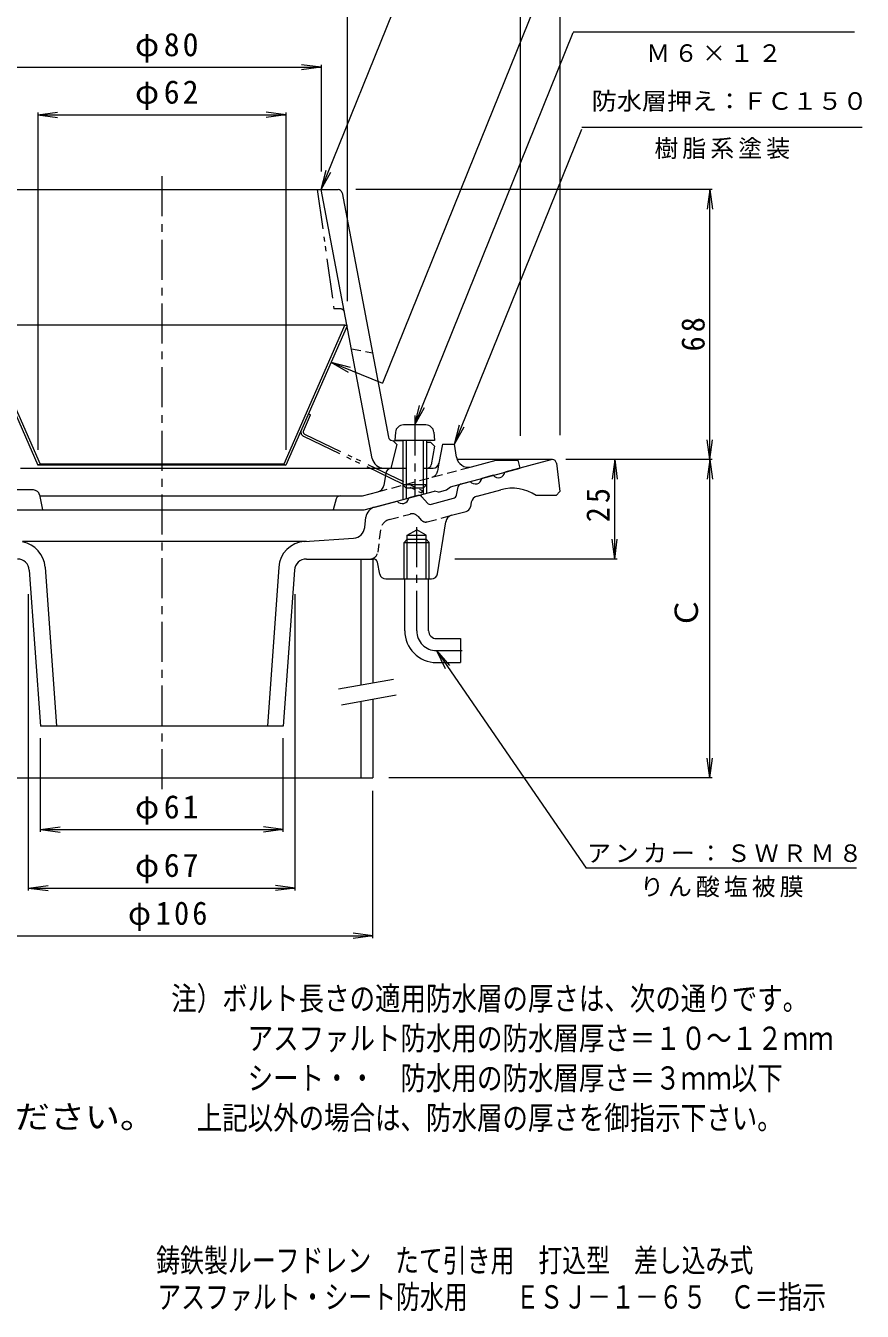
# Model space of a CAD drawing. Units: millimetres, scale not verified. Extents: x -194 to 152, y -231 to 271.
# Drawn here: x -58.3 to 151.8, y -230.5 to 92.5 of the extents above; entities that cross this region are included whole.
import ezdxf
from ezdxf.enums import TextEntityAlignment as Align

# ---------------------------------------------------------------- set-up
doc = ezdxf.new("R2010")
doc.units = ezdxf.units.MM
doc.header["$LTSCALE"] = 2
for name, pattern in [('CHAIN1', [8, 5, -1, 1, -1]), ('DASHED1', [1.8, 1.2, -0.6]), ('DOUBLE_CHAIN1', [8.8, 5, -1, 0.6, -0.6, 0.6, -1])]:
    doc.linetypes.add(name, pattern=pattern)
for name, color, linetype, lineweight in [('0-0_通り芯', 3, 'Continuous', 9), ('0-1_躯体', 2, 'Continuous', 9), ('0-2_仕上', 6, 'Continuous', 9), ('0-3_建具', 4, 'Continuous', 9), ('0-4_その他', 7, 'Continuous', 9), ('0-5_寸法', 7, 'Continuous', 9), ('0-6_ハッチ', 2, 'DOUBLE_CHAIN1', 9), ('0-A', 4, 'Continuous', 9)]:
    doc.layers.add(name, color=color, linetype=linetype, lineweight=lineweight)
doc.layers.add('F-4_F-4ﾚｲﾔ', color=2, linetype='Continuous')
doc.layers.add('F-5_F-5ﾚｲﾔ', color=2, linetype='Continuous')
doc.styles.add('ＭＳ ゴシック', font='')
doc.styles.get('ＭＳ ゴシック').set_extended_font_data('MS Gothic')

msp = doc.modelspace()

# ---------------------------------------------------------------- linework, layer by layer
at = {"layer": '0-0_通り芯', "linetype": 'CHAIN1'}
for p, q in [((-24.107, 54.691), (-24.107, -100.335)), ((39.893, -59.499), (39.893, -33.067)), ((44.893, -64.499), (51.334, -64.499))]:
    msp.add_line(p, q, dxfattribs=at)
at = {"layer": '0-0_通り芯'}
for p, q in [((74.01, -16.499), (50.057, -16.499)), ((73.893, -16.499), (62.037, -19.675)), ((75.002, -17.375), (75.893, -24.499)), ((51.043, -22.621), (53.344, -22.005)), ((59.139, -20.452), (56.241, -21.228)), ((40.19, -25.529), (37.889, -26.146)), ((41.197, -25.832), (42.602, -27.416)), ((49.897, -25.462), (50.322, -23.387)), ((55.063, -25.685), (61.034, -24.085)), ((74.893, -25.499), (69.893, -25.499)), ((74.893, -25.499), (75.893, -24.499)), ((29.357, -28.432), (34.991, -26.922)), ((43.609, -27.719), (49.176, -26.227)), ((53.621, -27.216), (53.382, -28.383)), ((26.834, -33.585), (27.156, -30.964)), ((45.094, -45.235), (47.188, -32.127)), ((48.645, -30.511), (52.301, -29.531)), ((37.533, -35.499), (39.893, -34.136)), ((37.533, -46.499), (37.533, -35.499)), ((37.533, -35.499), (42.253, -35.499)), ((42.253, -35.499), (39.893, -34.136)), ((42.253, -46.499), (42.253, -35.499)), ((12.217, -37.058), (-59.129, -37.058)), ((11.729, -37.075), (24.066, -36.212)), ((36.718, -37.299), (37.533, -36.499)), ((36.718, -37.299), (43.068, -37.299)), ((36.718, -46.499), (36.718, -37.299)), ((37.533, -36.499), (42.253, -36.499)), ((42.253, -36.499), (43.068, -37.299)), ((43.068, -46.499), (43.068, -37.299)), ((12.177, -41.499), (28.893, -41.499)), ((-57.409, -44.281), (-54.607, -83.499)), ((-53.45, -43.559), (-50.597, -83.499)), ((5.235, -43.559), (2.382, -83.499)), ((9.194, -44.285), (6.393, -83.499)), ((30.651, -45.293), (30.053, -42.302)), ((32.122, -46.499), (43.613, -46.499)), ((36.892, -59.499), (36.892, -46.499)), ((42.893, -59.499), (42.893, -46.499)), ((44.893, -61.499), (50.893, -61.499)), ((50.893, -61.499), (50.893, -67.499)), ((44.893, -67.499), (50.893, -67.499)), ((6.393, -83.499), (-54.607, -83.499))]:
    msp.add_line(p, q, dxfattribs=at)
at = {"layer": '0-0_通り芯', "linetype": 'DASHED1'}
for p, q in [((32.999, -31.597), (38.24, -30.193)), ((40.254, -30.798), (41.044, -31.689)), ((42.555, -32.143), (48.645, -30.511)), ((30.797, -34.129), (30.108, -39.742))]:
    msp.add_line(p, q, dxfattribs=at)
at = {"layer": '0-0_通り芯'}
for centre, radius, start, end in [((74.01, -17.499), 1, 7.12427, 90), ((54.631, -21.013), 1.625, 217.6203, 352.37941), ((60.426, -19.46), 1.625, 217.6203, 352.37941), ((40.448, -26.495), 1, 41.56502, 104.99922), ((48.918, -25.261), 1, 284.9995, 348.43358), ((51.302, -23.587), 1, 104.9995, 168.43462), ((55.581, -27.617), 2, 104.9995, 168.43483), ((63.881, -34.71), 11, 56.87057, 105.00009), ((30.134, -31.33), 3, 104.9994, 173.00072), ((36.278, -25.93), 1.625, 217.61978, 352.38089), ((43.35, -26.753), 1, 221.56422, 284.9995), ((51.913, -28.082), 1.5, 285.00009, 348.43399), ((49.163, -32.442), 2, 104.9995, 170.92558), ((23.857, -33.219), 3, 273.99983, 352.99992), ((-60.432, -44.058), 7, 4.0856, 78.96446), ((12.217, -44.058), 7, 94.00002, 175.9144), ((-60.401, -44.499), 3, 4.08546, 90), ((12.186, -44.499), 3, 90, 175.91454), ((29.073, -42.499), 1, 11.30994, 90), ((32.122, -44.999), 1.5, 191.31021, 270), ((43.613, -44.999), 1.5, 270, 350.92529), ((44.893, -59.499), 8, 180, 270), ((44.893, -59.499), 2, 180, 270)]:
    msp.add_arc(centre, radius, start, end, dxfattribs=at)
at = {"layer": '0-0_通り芯', "linetype": 'DASHED1'}
for centre, radius, start, end in [((33.775, -34.495), 3, 104.9995, 172.99992), ((38.758, -32.125), 2, 41.56493, 104.9995), ((42.166, -30.694), 1.5, 221.56496, 285.00009), ((28.123, -39.499), 2, 270, 353.00002)]:
    msp.add_arc(centre, radius, start, end, dxfattribs=at)
at = {"layer": '0-0_通り芯', "linetype": 'CHAIN1'}
msp.add_arc((44.893, -59.499), 5, 180, 270, dxfattribs=at)
at = {"layer": '0-1_躯体'}
for p, q in [((46.393, -12.642), (45.498, -17.419)), ((46.393, -12.642), (49.393, -12.642)), ((49.886, -15.861), (49.393, -12.642)), ((33.649, -18.642), (37.263, -18.642)), ((41.523, -18.642), (44.023, -18.642)), ((53.628, -18.305), (59.834, -16.642)), ((59.834, -16.642), (65.393, -16.642)), ((65.893, -18.642), (65.393, -16.642)), ((32.173, -19.879), (31.615, -23.011)), ((-56.337, -24.142), (-77.953, -24.142)), ((-54.866, -25.348), (-54.107, -29.142)), ((-54.807, -25.642), (26.245, -25.642)), ((26.245, -25.642), (30.164, -24.592)), ((26.706, -29.142), (44.393, -24.403)), ((36.393, -22.822), (36.393, -26.547)), ((37.263, -23.692), (37.263, -26.314)), ((41.523, -23.692), (41.523, -25.172)), ((42.393, -22.822), (42.393, -24.939)), ((45.393, -24.653), (44.393, -24.403)), ((45.393, -24.653), (47.393, -24.117)), ((19.685, -26.368), (18.893, -29.142)), ((-63.107, -29.142), (26.706, -29.142))]:
    msp.add_line(p, q, dxfattribs=at)
at = {"layer": '0-1_躯体', "linetype": 'DASHED1'}
for p, q in [((30.164, -24.592), (53.628, -18.305)), ((45.498, -17.419), (45.125, -19.408))]:
    msp.add_line(p, q, dxfattribs=at)
at = {"layer": '0-1_躯体'}
msp.add_lwpolyline([(47.393, -24.117), (48.393, -23.331), (65.893, -18.642)], dxfattribs=at)
for centre, radius, start, end in [((52.851, -15.407), 3, 188.70714, 285.00027), ((33.649, -20.142), 1.5, 90, 169.91162), ((44.023, -17.142), 1.5, 270, 349.38383), ((-56.337, -25.642), 1.5, 11.31021, 90), ((20.647, -26.642), 1, 90, 164.05402), ((29.646, -22.66), 2, 284.9995, 349.91151)]:
    msp.add_arc(centre, radius, start, end, dxfattribs=at)
at = {"layer": '0-1_躯体', "linetype": 'DASHED1'}
msp.add_arc((43.159, -19.04), 2, 284.9995, 349.38512, dxfattribs=at)
at = {"layer": '0-2_仕上'}
for p, q in [((-68.369, 51.358), (20.154, 51.358)), ((28.73, -16.202), (15.893, 51.358)), ((21.137, 50.545), (32.812, -10.901)), ((34.893, -12.72), (33.393, -18.642)), ((33.75, -11.714), (36.393, -11.831)), ((33.893, -11.72), (34.893, -12.72)), ((42.393, -12.098), (43.393, -12.142)), ((44.393, -13.142), (43.393, -12.142)), ((44.393, -13.142), (43.542, -17.821)), ((-59.607, -18.642), (33.649, -18.642))]:
    msp.add_line(p, q, dxfattribs=at)
at = {"layer": '0-2_仕上', "linetype": 'DOUBLE_CHAIN1'}
for p in [(14.893, 51.358), (20.765, 21.358)]:
    msp.add_line(p, (19.109, 21.358), dxfattribs=at)
at = {"layer": '0-2_仕上', "linetype": 'DASHED1'}
msp.add_line((23.493, 11.358), (28.772, 10.358), dxfattribs=at)
at = {"layer": '0-2_仕上'}
for centre, radius, start, end in [((20.154, 50.358), 1, 10.7583, 90), ((33.794, -10.715), 1, 190.75856, 267.4557), ((31.677, -15.642), 3, 190.75839, 270), ((42.558, -17.642), 1, 270, 349.6944)]:
    msp.add_arc(centre, radius, start, end, dxfattribs=at)
at = {"layer": '0-2_仕上', "linetype": 'DOUBLE_CHAIN1'}
msp.add_arc((20.765, 20.358), 1, 10.75822, 90, dxfattribs=at)
at = {"layer": '0-3_建具'}
for p, q in [((25.893, -41.499), (25.893, -73.164)), ((28.893, -41.499), (28.893, -72.635)), ((25.893, -77.225), (25.893, -96.499)), ((28.893, -76.696), (28.893, -96.499)), ((-77.107, -96.499), (28.893, -96.499))]:
    msp.add_line(p, q, dxfattribs=at)
at = {"layer": '0-3_建具', "color": 7}
for p, q in [((20.279, -74.154), (34.066, -71.723)), ((20.974, -78.093), (34.761, -75.662))]:
    msp.add_line(p, q, dxfattribs=at)
at = {"layer": '0-4_その他'}
for p, q in [((75.893, 127.31), (75.893, -10.407)), ((65.893, 109.765), (65.893, -10.511)), ((22.393, 97.214), (22.393, 23.346)), ((-64.107, 82.071), (15.893, 82.071)), ((15.893, 82.071), (10.935, 82.724)), ((15.893, 82.071), (10.935, 81.419)), ((15.893, 82.671), (15.893, 55.898)), ((-55.257, 70.148), (-50.3, 70.801)), ((-55.257, 70.748), (-55.257, -14.067)), ((-55.257, 70.148), (7.043, 70.148)), ((-55.257, 70.148), (-50.3, 69.495)), ((7.043, 70.148), (2.085, 70.801)), ((7.043, 70.148), (2.085, 69.495)), ((7.043, 70.748), (7.043, -14.067)), ((114.113, 51.358), (24.594, 51.358)), ((113.513, 51.358), (112.86, 46.401)), ((113.513, -16.499), (113.513, 51.358)), ((113.513, 51.358), (114.166, 46.401)), ((113.513, -16.499), (112.86, -11.541)), ((113.513, -16.499), (114.166, -11.541)), ((114.113, -16.499), (77.366, -16.499)), ((89.643, -16.499), (88.99, -21.456)), ((89.643, -41.499), (89.643, -16.499)), ((89.643, -16.499), (90.296, -21.456)), ((113.513, -16.499), (112.86, -21.456)), ((113.513, -96.499), (113.513, -16.499)), ((113.513, -16.499), (114.166, -21.456)), ((89.643, -41.499), (88.99, -36.541)), ((89.643, -41.499), (90.296, -36.541)), ((90.243, -41.499), (49.483, -41.499)), ((-57.607, -124.768), (-57.607, -50.293)), ((9.393, -124.768), (9.393, -50.293)), ((-54.607, -110.079), (-54.607, -86.501)), ((6.393, -110.079), (6.393, -86.501)), ((113.513, -96.499), (112.86, -91.541)), ((113.513, -96.499), (114.166, -91.541)), ((114.113, -96.499), (32.935, -96.499)), ((28.893, -136.802), (28.893, -99.708)), ((-54.607, -109.479), (-49.65, -108.826)), ((-54.607, -109.479), (6.393, -109.479)), ((-54.607, -109.479), (-49.65, -110.131)), ((6.393, -109.479), (1.435, -108.826)), ((6.393, -109.479), (1.435, -110.131)), ((-57.607, -124.168), (-52.65, -123.516)), ((-57.607, -124.168), (9.393, -124.168)), ((-57.607, -124.168), (-52.65, -124.821)), ((9.393, -124.168), (4.435, -123.516)), ((9.393, -124.168), (4.435, -124.821)), ((28.893, -136.202), (23.935, -135.549)), ((-77.107, -136.202), (28.893, -136.202)), ((28.893, -136.202), (23.935, -136.854))]:
    msp.add_line(p, q, dxfattribs=at)
at = {"layer": '0-5_寸法'}
for p, q in [((15.893, 51.358), (55.64, 149.735)), ((39.393, -7.792), (79.226, 90.8)), ((79.226, 91.029), (149.853, 91.029)), ((49.393, -12.642), (81.392, 66.558)), ((81.392, 67.029), (151.829, 67.029)), ((15.893, 51.358), (17.145, 56.199)), ((15.893, 51.358), (18.355, 55.71)), ((18.373, 7.952), (31.314, 2.724)), ((18.373, 7.952), (23.214, 6.7)), ((18.373, 7.952), (22.725, 5.49)), ((39.393, -7.792), (40.645, -2.951)), ((39.393, -7.792), (41.855, -3.44)), ((49.393, -12.642), (50.645, -7.802)), ((49.393, -12.642), (51.855, -8.29)), ((44.893, -64.499), (47.081, -68.994)), ((44.893, -64.499), (82.487, -119.168)), ((44.893, -64.499), (48.17, -68.275)), ((150.388, -119.168), (82.487, -119.168))]:
    msp.add_line(p, q, dxfattribs=at)
msp.add_lwpolyline([(79.907, 122.997), (54.531, 60.188), (31.314, 2.724)], dxfattribs=at)
at = {"layer": '0-6_ハッチ', "linetype": 'Continuous'}
for p, q in [((-70.607, 17.117), (-55.257, -17.883)), ((-70.058, 17.358), (21.843, 17.358)), ((-70.058, 17.358), (-54.708, -17.642)), ((21.843, 17.358), (6.493, -17.642)), ((22.393, 17.117), (7.043, -17.883)), ((21.843, 17.358), (22.393, 17.117)), ((-54.708, -17.642), (-55.257, -17.883)), ((7.043, -17.883), (-55.257, -17.883)), ((6.493, -17.642), (-54.708, -17.642)), ((6.493, -17.642), (7.043, -17.883))]:
    msp.add_line(p, q, dxfattribs=at)
at = {"layer": '0-6_ハッチ'}
for p, q in [((11.453, -9.321), (13.229, -5.27)), ((12.688, -5.011), (13.229, -5.27)), ((11.483, -10.644), (41.143, -24.883)), ((11.743, -10.103), (41.402, -24.342)), ((41.143, -24.883), (41.402, -24.342))]:
    msp.add_line(p, q, dxfattribs=at)
for radius in [1.2, 0.6]:
    msp.add_arc((12.002, -9.562), radius, 156.3205, 244.3526, dxfattribs=at)
at = {"layer": '0-A', "linetype": 'CHAIN1'}
msp.add_line((39.393, -5.46), (39.393, -25.743), dxfattribs=at)
at = {"layer": '0-A'}
for p, q in [((34.574, -9.618), (34.393, -11.692)), ((42.219, -7.792), (36.567, -7.792)), ((44.211, -9.618), (44.393, -11.692)), ((44.393, -11.692), (34.393, -11.692)), ((36.393, -11.692), (36.393, -22.822)), ((37.263, -11.692), (37.263, -23.692)), ((41.523, -11.692), (41.523, -23.692)), ((42.393, -11.692), (42.393, -22.822)), ((37.263, -23.692), (36.393, -22.822)), ((42.393, -22.822), (36.393, -22.822)), ((41.523, -23.692), (37.263, -23.692)), ((41.523, -23.692), (42.393, -22.822))]:
    msp.add_line(p, q, dxfattribs=at)
for centre, start, end in [((36.567, -9.792), 90, 174.99998), ((42.219, -9.792), 5.00002, 90)]:
    msp.add_arc(centre, 2, start, end, dxfattribs=at)

# ---------------------------------------------------------------- texts
at = {"layer": '0-4_その他', "color": 2, "style": 'ＭＳ ゴシック'}
msp.add_text('Ｃ', height=5.865, rotation=90, dxfattribs=at).set_placement((112.313, -58.999), align=Align.BOTTOM_LEFT)
at = {"layer": '0-4_その他', "color": 2, "char_height": 5.865, "attachment_point": 7, "style": 'ＭＳ ゴシック'}
for s, insert in [('\\T1.19;φ80', (-30.857, 83.271)), ('\\T1.19;φ62', (-30.857, 71.348)), ('\\T1.19;φ61', (-30.857, -108.279)), ('\\T1.19;φ67', (-30.857, -122.968)), ('\\T1.21;\\W0.95;φ106', (-32.607, -135.002))]:
    msp.add_mtext(s, dxfattribs=dict(at, insert=insert))
at = {"layer": '0-4_その他', "color": 2, "char_height": 5.865, "attachment_point": 7, "rotation": 90, "style": 'ＭＳ ゴシック'}
for s, insert in [('\\T1.27;\\W0.95;68', (112.313, 10.68)), ('\\T1.27;\\W0.95;25', (88.443, -32.249))]:
    msp.add_mtext(s, dxfattribs=dict(at, insert=insert))
at = {"layer": '0-5_寸法', "style": 'ＭＳ ゴシック', "width": 1.05}
msp.add_text('防水層押え：ＦＣ１５０', height=4.399, dxfattribs=at).set_placement((83.864, 70.079), align=Align.BOTTOM_LEFT)
at = {"layer": '0-5_寸法', "color": 6, "style": 'ＭＳ ゴシック', "width": 0.8}
for s, p in [('注）ボルト長さの適用防水層の厚さは、次の通りです。', (-21.766, -156.612)), ('\u3000\u3000\u3000アスファルト防水用の防水層厚さ＝１０～１２ｍｍ', (-21.766, -166.612)), ('シート・・', (-2.566, -176.612)), ('防水用の防水層厚さ＝３ｍｍ以下', (35.834, -176.612)), ('\u3000上記以外の場合は、防水層の厚さを御指示下さい。', (-21.766, -186.612))]:
    msp.add_text(s, height=5.865, dxfattribs=at).set_placement(p, align=Align.BOTTOM_LEFT)
at = {"layer": '0-5_寸法', "char_height": 4.399, "attachment_point": 7, "style": 'ＭＳ ゴシック'}
for s, insert in [('\\T1.17;Ｍ６×１２', (97.54, 83.379)), ('\\T1.17;樹脂系塗装', (99.61, 59.016)), ('\\T1.17;アンカー：ＳＷＲＭ８', (82.675, -117.834)), ('\\T1.17;りん酸塩被膜', (96, -126.525))]:
    msp.add_mtext(s, dxfattribs=dict(at, insert=insert))
at = {"layer": 'F-4_F-4ﾚｲﾔ', "style": 'ＭＳ ゴシック', "width": 0.75}
for s, p in [('鋳鉄製ルーフドレン\u3000たて引き用\u3000打込型\u3000差し込み式', (-25.528, -222.437)), ('アスファルト・シート防水用\u3000\u3000ＥＳＪ－１－６５\u3000Ｃ＝指示', (-25.264, -231.615))]:
    msp.add_text(s, height=5.865, dxfattribs=at).set_placement(p, align=Align.BOTTOM_LEFT)
at = {"layer": 'F-5_F-5ﾚｲﾔ', "style": 'ＭＳ ゴシック', "width": 1.1}
msp.add_text('※ご注文の際はＣ寸法をご指示ください。', height=5.865, dxfattribs=at).set_placement((-193.042, -186.344), align=Align.BOTTOM_LEFT)

doc.saveas('drawing.dxf')
